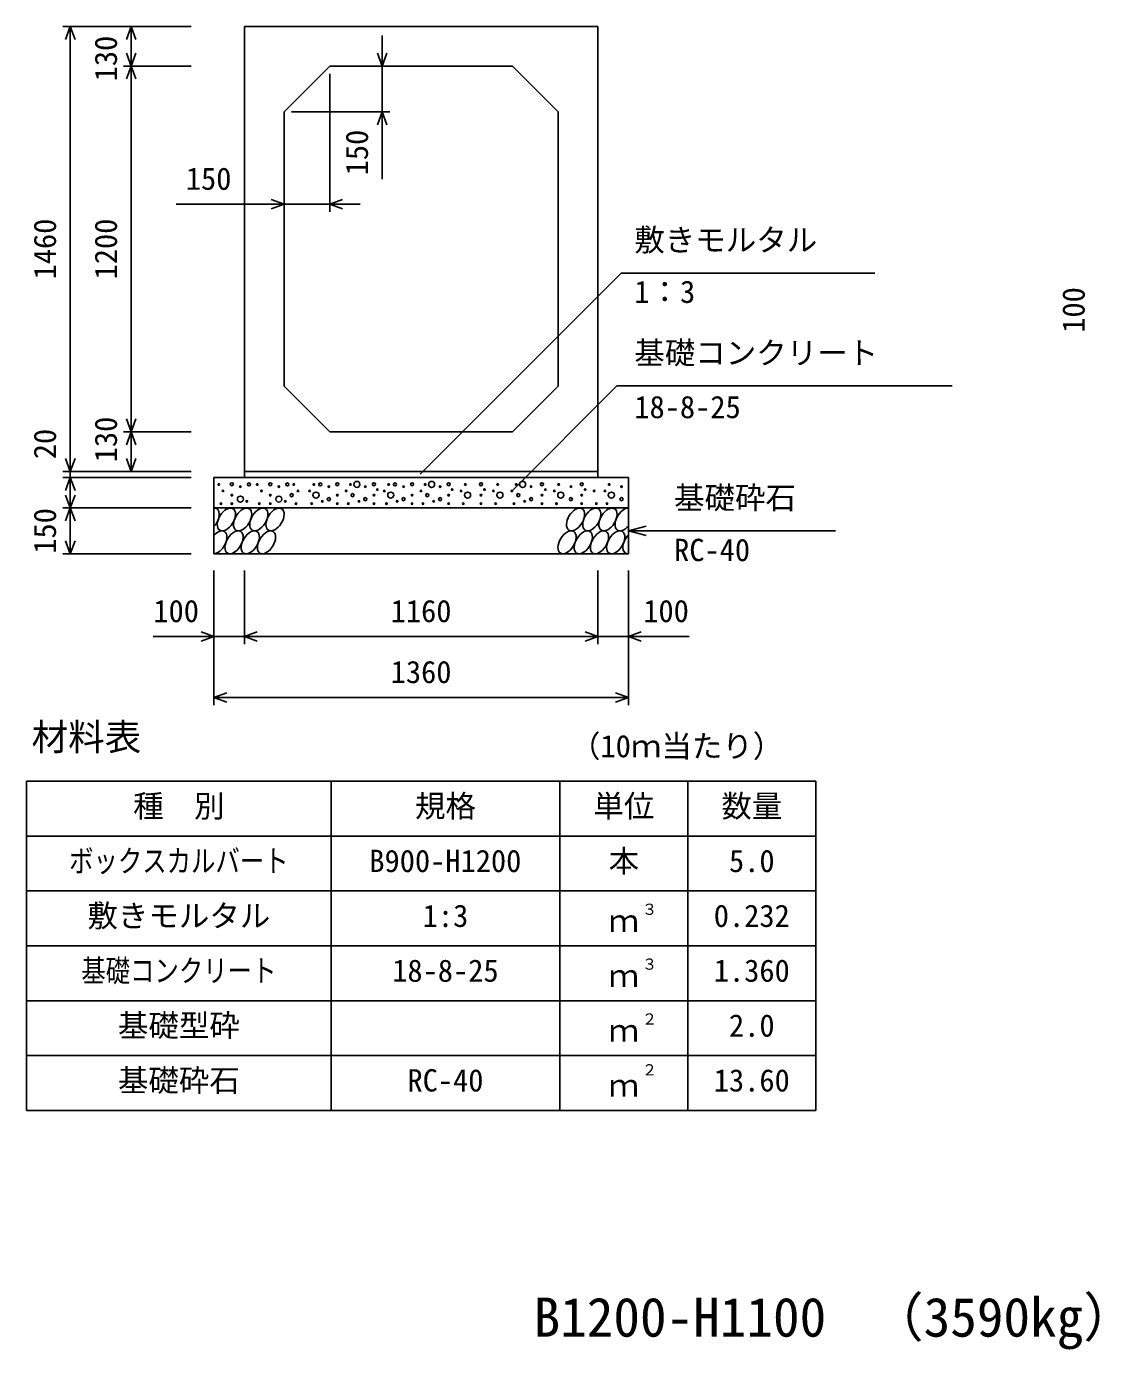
# Model space of a CAD drawing. Units: millimetres, scale not verified. Extents: x -25170 to 75630, y 0 to 35640.
# Drawn here: x 45595 to 49116, y 22551 to 26892 of the extents above; entities that cross this region are included whole.
import ezdxf
from ezdxf.enums import TextEntityAlignment as Align

# ---------------------------------------------------------------- set-up
doc = ezdxf.new("R2010")
doc.units = ezdxf.units.MM
doc.header["$LTSCALE"] = 60
for name, color, linetype, lineweight in [('DIM', 7, 'Continuous', 25), ('HATCH', 6, 'Continuous', 25), ('HYO', 3, 'Continuous', 25), ('HYO2', 4, 'Continuous', 25), ('OUTLINE', 3, 'Continuous', 25), ('TXT', 7, 'Continuous', 25)]:
    doc.layers.add(name, color=color, linetype=linetype, lineweight=lineweight)
doc.styles.add('ＭＳ ゴシック', font='')
doc.styles.get('ＭＳ ゴシック').set_extended_font_data('MS Gothic')

msp = doc.modelspace()

# ---------------------------------------------------------------- linework, layer by layer
at = {"layer": 'DIM'}
for p, q in [((45713.88, 26891.89), (46134.98, 26891.89)), ((45738.88, 26891.89), (45723.49, 26849.6)), ((45738.88, 25431.89), (45738.88, 26891.89)), ((45754.27, 26849.6), (45738.88, 26891.89)), ((45938.88, 26891.89), (45923.49, 26849.6)), ((45938.88, 26891.89), (45938.88, 26761.89)), ((45954.27, 26849.6), (45938.88, 26891.89)), ((46762.46, 26861.89), (46762.46, 26761.89)), ((45938.88, 26761.89), (45923.49, 26804.17)), ((45954.27, 26804.17), (45938.88, 26761.89)), ((46762.46, 26761.89), (46747.07, 26804.17)), ((46777.85, 26804.17), (46762.46, 26761.89)), ((45913.88, 26761.89), (46134.98, 26761.89)), ((45938.88, 26761.89), (45923.49, 26719.6)), ((45938.88, 26761.89), (45938.88, 25561.89)), ((45954.27, 26719.6), (45938.88, 26761.89)), ((46762.46, 26611.89), (46762.46, 26761.89)), ((46589.98, 26736.89), (46589.98, 26283.87)), ((46464.98, 26611.89), (46787.46, 26611.89)), ((46762.46, 26611.89), (46747.07, 26569.6)), ((46777.85, 26569.6), (46762.46, 26611.89)), ((46762.46, 26611.89), (46762.46, 26391.01)), ((46085.88, 26308.87), (46439.98, 26308.87)), ((46397.7, 26324.26), (46439.98, 26308.87)), ((46439.98, 26308.87), (46397.7, 26293.48)), ((46589.98, 26308.87), (46439.98, 26308.87)), ((46632.27, 26324.26), (46589.98, 26308.87)), ((46589.98, 26308.87), (46689.98, 26308.87)), ((46589.98, 26308.87), (46632.27, 26293.48)), ((46886.2, 25422.55), (47546.48, 26082.83)), ((48378.89, 26082.83), (47546.48, 26082.83)), ((47188.01, 25368.16), (47532.07, 25712.22)), ((48631.62, 25712.22), (47532.07, 25712.22)), ((45938.88, 25561.89), (45923.49, 25604.17)), ((45954.27, 25604.17), (45938.88, 25561.89)), ((45913.88, 25561.89), (46134.98, 25561.89)), ((45938.88, 25561.89), (45923.49, 25519.6)), ((45938.88, 25431.89), (45938.88, 25561.89)), ((45954.27, 25519.6), (45938.88, 25561.89)), ((45738.88, 25431.89), (45723.49, 25474.17)), ((45754.27, 25474.17), (45738.88, 25431.89)), ((45938.88, 25431.89), (45923.49, 25474.17)), ((45954.27, 25474.17), (45938.88, 25431.89)), ((45713.88, 25431.89), (46134.98, 25431.89)), ((45713.88, 25411.89), (46134.98, 25411.89)), ((45738.88, 25411.89), (45723.49, 25369.6)), ((45738.88, 25431.89), (45738.88, 25411.89)), ((45738.88, 25411.89), (45738.88, 25311.89)), ((45754.27, 25369.6), (45738.88, 25411.89)), ((45738.88, 25311.89), (45723.49, 25354.17)), ((45754.27, 25354.17), (45738.88, 25311.89)), ((45713.88, 25311.89), (46134.98, 25311.89)), ((45738.88, 25311.89), (45723.49, 25269.6)), ((45738.88, 25311.89), (45738.88, 25161.89)), ((45754.27, 25269.6), (45738.88, 25311.89)), ((47569.98, 25236.89), (47627.94, 25252.42)), ((48249.79, 25236.89), (47569.98, 25236.89)), ((47569.98, 25236.89), (47627.94, 25221.36)), ((45738.88, 25161.89), (45723.49, 25204.17)), ((45754.27, 25204.17), (45738.88, 25161.89)), ((45713.88, 25161.89), (46134.98, 25161.89)), ((46209.98, 24665.28), (46209.98, 25106.89)), ((46309.98, 24865.28), (46309.98, 25106.89)), ((47469.98, 24865.28), (47469.98, 25106.89)), ((47469.98, 24865.28), (47469.98, 25106.89)), ((47569.98, 24665.28), (47569.98, 25106.89)), ((46010.44, 24890.28), (46209.98, 24890.28)), ((46167.7, 24905.67), (46209.98, 24890.28)), ((46209.98, 24890.28), (46167.7, 24874.88)), ((46309.98, 24890.28), (46209.98, 24890.28)), ((46352.27, 24905.67), (46309.98, 24890.28)), ((47469.98, 24890.28), (46309.98, 24890.28)), ((46309.98, 24890.28), (46352.27, 24874.88)), ((47427.7, 24905.67), (47469.98, 24890.28)), ((47469.98, 24890.28), (47427.7, 24874.88)), ((47569.98, 24890.28), (47469.98, 24890.28)), ((47612.27, 24905.67), (47569.98, 24890.28)), ((47769.53, 24890.28), (47569.98, 24890.28)), ((47569.98, 24890.28), (47612.27, 24874.88)), ((46252.27, 24705.67), (46209.98, 24690.28)), ((47527.7, 24705.67), (47569.98, 24690.28)), ((47569.98, 24690.28), (46209.98, 24690.28)), ((46209.98, 24690.28), (46252.27, 24674.88)), ((47569.98, 24690.28), (47527.7, 24674.88))]:
    msp.add_line(p, q, dxfattribs=at)
at = {"layer": 'HATCH'}
for centre, radius in [((46678.94, 25389.07), 10), ((46924.16, 25389.07), 10), ((47222.59, 25389.07), 10), ((46225.95, 25389.07), 2.5), ((46239.97, 25368.05), 2.5), ((46268.84, 25389.94), 5), ((46268.84, 25354.05), 2.5), ((46296.88, 25382.06), 2.5), ((46324.92, 25389.07), 5), ((46352.05, 25389.07), 2.5), ((46366.07, 25368.05), 2.5), ((46394.95, 25389.94), 5), ((46394.95, 25354.05), 2.5), ((46422.99, 25382.06), 2.5), ((46451.02, 25389.07), 5), ((46465.04, 25354.05), 5), ((46472.05, 25389.07), 2.5), ((46486.07, 25368.05), 2.5), ((46523.89, 25368.05), 2.5), ((46544.92, 25354.05), 10), ((46537.91, 25389.07), 2.5), ((46558.94, 25389.07), 5), ((46586.98, 25382.06), 2.5), ((46615.01, 25389.94), 5), ((46615.01, 25354.05), 2.5), ((46643.89, 25368.05), 2.5), ((46657.91, 25389.07), 2.5), ((46664.92, 25354.05), 5), ((46706.98, 25382.06), 2.5), ((46735.01, 25389.94), 5), ((46735.01, 25354.05), 2.5), ((46746.35, 25372.37), 2.5), ((46769.11, 25368.05), 2.5), ((46790.14, 25354.05), 10), ((46783.13, 25389.07), 2.5), ((46804.16, 25389.07), 5), ((46832.2, 25382.06), 2.5), ((46860.24, 25389.94), 5), ((46860.24, 25354.05), 2.5), ((46889.11, 25368.05), 2.5), ((46903.13, 25389.07), 2.5), ((46910.14, 25354.05), 5), ((46952.2, 25382.06), 2.5), ((46980.24, 25389.94), 5), ((46980.24, 25354.05), 2.5), ((46991.58, 25372.37), 2.5), ((47021.04, 25368.05), 2.5), ((47042.07, 25354.05), 10), ((47035.06, 25389.07), 2.5), ((47086.34, 25389.94), 5), ((47086.34, 25354.05), 2.5), ((47097.68, 25372.37), 2.5), ((47127.14, 25368.05), 2.5), ((47148.17, 25354.05), 10), ((47141.16, 25389.07), 2.5), ((47187.54, 25368.05), 2.5), ((47201.56, 25389.07), 2.5), ((47208.57, 25354.05), 5), ((47250.63, 25382.06), 2.5), ((47286.17, 25389.94), 5), ((47286.17, 25354.05), 2.5), ((47297.51, 25372.37), 2.5), ((47326.97, 25368.05), 2.5), ((47348, 25354.05), 10), ((47340.98, 25389.07), 2.5), ((47381.27, 25382.06), 2.5), ((47416.8, 25389.94), 5), ((47416.8, 25354.05), 2.5), ((47428.14, 25372.37), 2.5), ((47457.6, 25368.05), 2.5), ((47492.86, 25368.05), 2.5), ((47513.89, 25354.05), 10), ((47506.88, 25389.07), 2.5), ((47547.16, 25382.06), 2.5), ((46232.96, 25326.04), 2.5), ((46268.84, 25326.04), 2.5), ((46296.88, 25340.92), 10), ((46317.91, 25333.91), 2.5), ((46359.06, 25326.04), 2.5), ((46394.95, 25326.04), 2.5), ((46422.99, 25340.92), 10), ((46444.01, 25333.91), 2.5), ((46479.06, 25326.04), 2.5), ((46530.9, 25326.04), 2.5), ((46565.95, 25333.91), 2.5), ((46586.98, 25340.92), 5), ((46615.01, 25326.04), 2.5), ((46650.9, 25326.04), 2.5), ((46685.95, 25333.91), 2.5), ((46706.98, 25340.92), 5), ((46735.01, 25326.04), 2.5), ((46776.12, 25326.04), 2.5), ((46811.17, 25333.91), 2.5), ((46832.2, 25340.92), 5), ((46860.24, 25326.04), 2.5), ((46896.12, 25326.04), 2.5), ((46931.17, 25333.91), 2.5), ((46952.2, 25340.92), 5), ((46980.24, 25326.04), 2.5), ((47028.05, 25326.04), 2.5), ((47086.34, 25326.04), 2.5), ((47134.15, 25326.04), 2.5), ((47194.55, 25326.04), 2.5), ((47229.6, 25333.91), 2.5), ((47250.63, 25340.92), 5), ((47286.17, 25326.04), 2.5), ((47333.98, 25326.04), 2.5), ((47381.27, 25340.92), 5), ((47416.8, 25326.04), 2.5), ((47464.61, 25326.04), 2.5), ((47499.87, 25326.04), 2.5), ((47547.16, 25340.92), 5)]:
    msp.add_circle(centre, radius, dxfattribs=at)
for centre, start_param, end_param in [((46197.62, 25274.37), 4.385593, 6.6745444), ((47556.12, 25274.37), 0.3357715, 4.4411806), ((46222.94, 25199.38), 3.5111464, 7.548991), ((47581.44, 25199.38), 1.2110787, 3.5658734)]:
    msp.add_ellipse(centre, major_axis=(21.81, 35.31), ratio=0.5792, start_param=start_param, end_param=end_param, dxfattribs=at)
for centre in [(46250.83, 25274.37), (46304.03, 25274.37), (46357.24, 25274.37), (46410.45, 25274.37), (47396.5, 25274.37), (47449.71, 25274.37), (47502.91, 25274.37), (46276.15, 25199.38), (46329.35, 25199.38), (46382.56, 25199.38), (47368.61, 25199.38), (47421.82, 25199.38), (47475.03, 25199.38), (47528.23, 25199.38)]:
    msp.add_ellipse(centre, major_axis=(21.81, 35.31), ratio=0.5792, dxfattribs=at)
at = {"layer": 'HYO'}
for p, q in [((48184.98, 24415.28), (45594.98, 24415.28)), ((45594.98, 24415.28), (45594.98, 23335.28)), ((46594.98, 24415.28), (46594.98, 23335.28)), ((47344.98, 24415.28), (47344.98, 23335.28)), ((47764.98, 24415.28), (47764.98, 23335.28)), ((48184.98, 23335.28), (48184.98, 24415.28)), ((45594.98, 24235.28), (48184.98, 24235.28)), ((45594.98, 23335.28), (48184.98, 23335.28))]:
    msp.add_line(p, q, dxfattribs=at)
at = {"layer": 'HYO2'}
for p, q in [((45594.98, 24055.28), (48184.98, 24055.28)), ((45594.98, 23875.28), (48184.98, 23875.28)), ((45594.98, 23695.28), (48184.98, 23695.28)), ((45594.98, 23515.28), (48184.98, 23515.28))]:
    msp.add_line(p, q, dxfattribs=at)
at = {"layer": 'OUTLINE'}
for p, q in [((46309.98, 26891.89), (46309.98, 25411.89)), ((47469.98, 26891.89), (46309.98, 26891.89)), ((47469.98, 26891.89), (47469.98, 25411.89)), ((46589.98, 26761.89), (46439.98, 26611.89)), ((46589.98, 26761.89), (47189.98, 26761.89)), ((47339.98, 26611.89), (47189.98, 26761.89)), ((46439.98, 25711.89), (46439.98, 26611.89)), ((47339.98, 25711.89), (47339.98, 26611.89)), ((46439.98, 25711.89), (46589.98, 25561.89)), ((47339.98, 25711.89), (47189.98, 25561.89)), ((46589.98, 25561.89), (47189.98, 25561.89)), ((46209.98, 25411.89), (46209.98, 25161.89)), ((46209.98, 25411.89), (47569.98, 25411.89)), ((47469.98, 25431.89), (46309.98, 25431.89)), ((47569.98, 25411.89), (47569.98, 25161.89)), ((46209.98, 25311.89), (47569.98, 25311.89)), ((46209.98, 25161.89), (47569.98, 25161.89))]:
    msp.add_line(p, q, dxfattribs=at)

# ---------------------------------------------------------------- texts
at = {"layer": 'DIM', "style": 'ＭＳ ゴシック'}
for s, p in [('130', (45913.88, 26711.89)), ('150', (46737.46, 26403.39)), ('1460', (45713.88, 26061.89)), ('1200', (45913.88, 26061.89)), ('100', (49088.88, 25886.89)), ('130', (45913.88, 25461.89)), ('20', (45713.88, 25471.96)), ('150', (45713.88, 25161.89))]:
    msp.add_text(s, height=73.31, rotation=90, dxfattribs=at).set_placement(p, align=Align.BOTTOM_LEFT)
for s, p in [('150', (46117.84, 26333.87)), ('敷きモルタル', (47589.33, 26132.83)), ('1：3', (47589.33, 25962.72)), ('基礎コンクリート', (47589.33, 25762.22)), ('18-8-25', (47589.33, 25584.59)), ('基礎砕石', (47719.72, 25286.89)), ('RC-40', (47719.72, 25115.51)), ('100', (46011.34, 24915.28)), ('1160', (46789.98, 24915.28)), ('100', (47618.62, 24915.28)), ('1360', (46789.98, 24715.28))]:
    msp.add_text(s, height=73.31, dxfattribs=at).set_placement(p, align=Align.BOTTOM_LEFT)
at = {"layer": 'TXT', "style": 'ＭＳ ゴシック'}
for s, height, p in [('材料表', 87.98, (45611.65, 24490.28)), ('（10ｍ当たり）', 73.31, (47378.31, 24471.94)), ('種\u3000別', 73.31, (45944.98, 24275.28)), ('規格', 73.31, (46869.98, 24275.28)), ('単位', 73.31, (47454.98, 24275.28)), ('数量', 73.31, (47874.98, 24275.28)), ('B900-H1200', 73.31, (46719.98, 24095.28)), ('本', 73.31, (47504.98, 24095.28)), ('5.0', 73.31, (47899.98, 24095.28)), ('敷きモルタル', 73.31, (45794.98, 23915.28)), ('1:3', 73.31, (46894.98, 23915.28)), ('３', 36.66, (47614.22, 23965.89)), ('0.232', 73.31, (47849.98, 23915.28)), ('ｍ', 73.31, (47504.98, 23898.61)), ('３', 36.66, (47614.22, 23785.89)), ('18-8-25', 73.31, (46794.98, 23735.28)), ('ｍ', 73.31, (47504.98, 23718.61)), ('1.360', 73.31, (47849.98, 23735.28)), ('基礎型砕', 73.31, (45894.98, 23555.28)), ('２', 36.66, (47614.22, 23605.89)), ('2.0', 73.31, (47899.98, 23555.28)), ('ｍ', 73.31, (47504.98, 23538.61)), ('２', 36.66, (47614.22, 23439.22)), ('基礎砕石', 73.31, (45894.98, 23375.28)), ('RC-40', 73.31, (46844.98, 23375.28)), ('13.60', 73.31, (47849.98, 23375.28)), ('ｍ', 73.31, (47504.98, 23358.61)), ('B1200-H1100', 128.3, (47258.73, 22554.39)), ('（3590kg）', 128.3, (48363.57, 22554.39))]:
    msp.add_text(s, height=height, dxfattribs=at).set_placement(p, align=Align.BOTTOM_LEFT)
at = {"layer": 'TXT', "style": 'ＭＳ ゴシック', "width": 0.8}
for s, p in [('ボックスカルバート', (45734.98, 24095.28)), ('基礎コンクリート', (45774.98, 23735.28))]:
    msp.add_text(s, height=73.31, dxfattribs=at).set_placement(p, align=Align.BOTTOM_LEFT)

doc.saveas('drawing.dxf')
